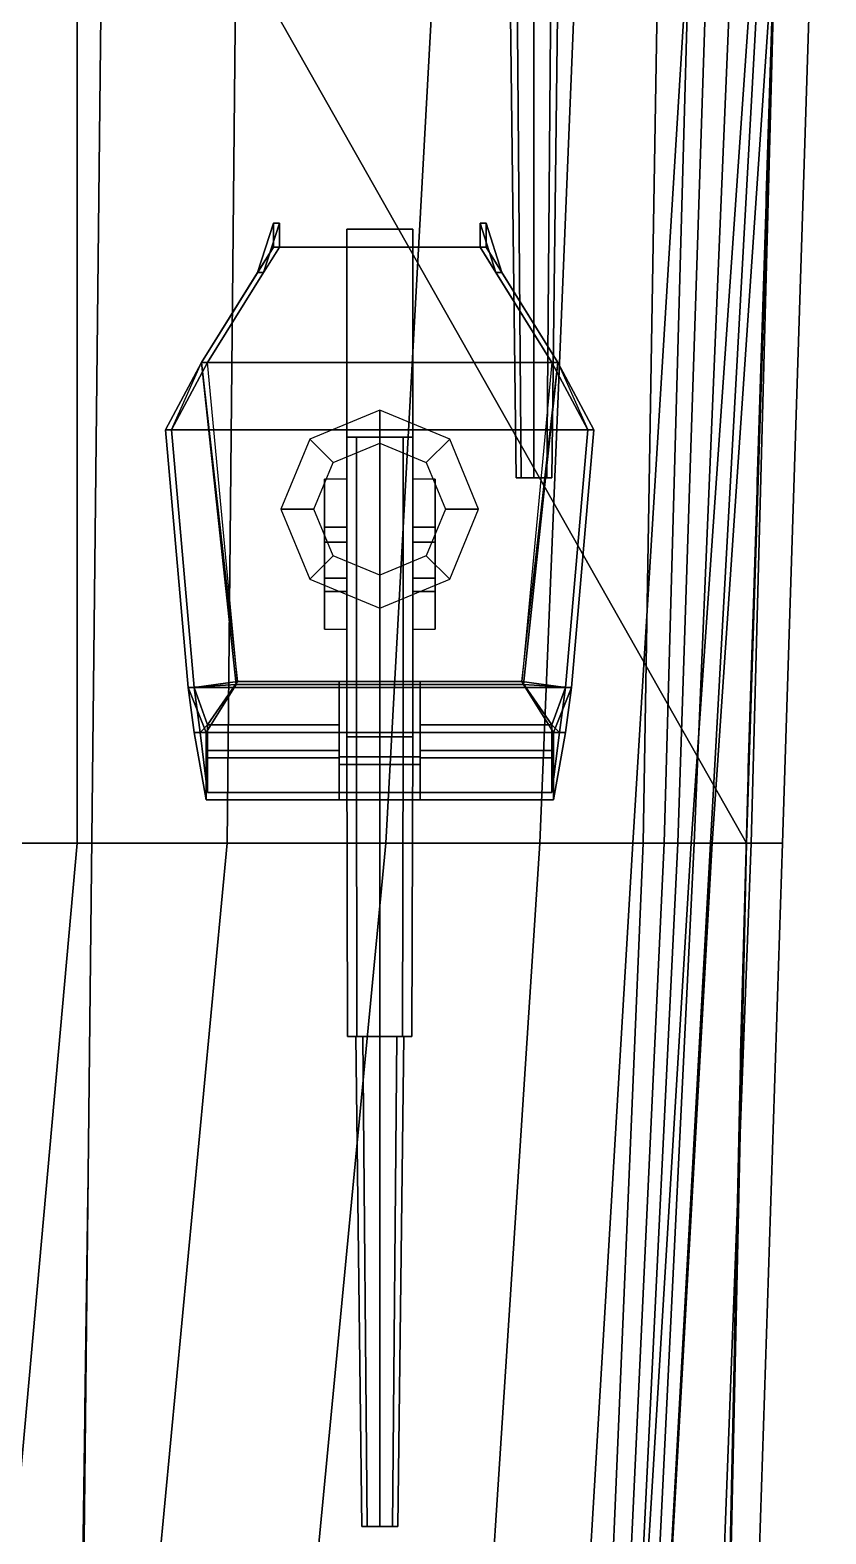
# Model space of a CAD drawing. Header units: millimetres. Extents: x -12 to 12, y -117 to 93.
# Drawn here: x 5.63 to 10.95, y -21.33 to -11.29 of the extents above; entities that cross this region are included whole.
import ezdxf

# ---------------------------------------------------------------- set-up
doc = ezdxf.new("R2010")
doc.units = ezdxf.units.MM
doc.header["$MEASUREMENT"] = 0
for name, color, linetype in [('barrel', 1, 'Continuous'), ('railings', 6, 'Continuous'), ('sleeve', 5, 'Continuous'), ('supersctucture', 3, 'Continuous'), ('turret', 2, 'Continuous')]:
    doc.layers.add(name, color=color, linetype=linetype)

msp = doc.modelspace()

# ---------------------------------------------------------------- linework, layer by layer
for points in [[(5.95, -16.72, -6.84), (5.39, -16.72, -7.02), (5.39, -7.65, -7.06), (5.95, -7.65, -6.98)], [(6.95, -16.72, -6.34), (5.95, -16.72, -6.84), (5.95, -7.65, -6.98), (7.04, -7.65, -6.73)], [(8.01, -16.72, -5.66), (6.95, -16.72, -6.34), (7.04, -7.65, -6.73), (8.51, -7.65, -6.11)], [(9.04, -16.72, -4.63), (8.01, -16.72, -5.66), (8.51, -7.65, -6.11), (9.41, -7.65, -5.3)], [(9.66, -16.72, -3.7), (9.04, -16.72, -4.63), (9.41, -7.65, -5.3), (10.22, -7.65, -4.25)], [(10.05, -16.72, -2.68), (9.66, -16.72, -3.7), (10.22, -7.65, -4.25), (10.68, -7.65, -3.06)], [(10.45, -16.72, 4.67), (9.73, -16.72, 1.37), (9.88, -7.65, 1.16), (10.69, -7.65, 4.67)], [(9.73, -16.72, 1.37), (9.73, -16.72, 1.13), (9.88, -7.65, 1.16)], [(9.73, -16.72, 1.13), (9.87, -16.72, 0.7), (10.12, -7.65, 0.7), (9.88, -7.65, 1.16)], [(9.87, -16.72, 0.7), (9.96, -16.72, 0.39), (10.26, -7.65, 0.39), (10.12, -7.65, 0.7)], [(9.96, -16.72, 0.39), (10.07, -16.72, -0.06), (10.45, -7.65, -0.06), (10.26, -7.65, 0.39)], [(10.19, -16.72, -1.9), (10.05, -16.72, -2.68), (10.68, -7.65, -3.06), (10.81, -7.65, -2.16)], [(10.07, -16.72, -0.06), (10.18, -16.72, -0.83), (10.68, -7.65, -0.83), (10.45, -7.65, -0.06)], [(10.18, -16.72, -0.83), (10.19, -16.72, -1.44), (10.81, -7.65, -1.69), (10.68, -7.65, -0.83)], [(10.19, -16.72, -1.44), (10.19, -16.72, -1.9), (10.81, -7.65, -2.16), (10.81, -7.65, -1.69)], [(10.42, -16.72, 6.13), (10.66, -16.72, 5.76), (10.95, -7.65, 5.84), (10.71, -7.65, 6.12)], [(10.66, -16.72, 5.36), (10.45, -16.72, 4.67), (10.69, -7.65, 4.67), (10.95, -7.65, 5.44)], [(10.66, -16.72, 5.76), (10.66, -16.72, 5.36), (10.95, -7.65, 5.44), (10.95, -7.65, 5.84)], [(5.12, -25.93, -6.51), (3.08, -25.93, -6.88), (5.39, -16.72, -7.02), (5.95, -16.72, -6.84)], [(6.08, -25.93, -6.11), (5.12, -25.93, -6.51), (5.95, -16.72, -6.84), (6.95, -16.72, -6.34)], [(7.13, -25.93, -5.56), (6.08, -25.93, -6.11), (6.95, -16.72, -6.34), (8.01, -16.72, -5.66)], [(8.44, -25.93, -4.42), (7.13, -25.93, -5.56), (8.01, -16.72, -5.66), (9.04, -16.72, -4.63)], [(9.11, -25.93, -3.36), (8.44, -25.93, -4.42), (9.04, -16.72, -4.63), (9.66, -16.72, -3.7)], [(9.49, -25.93, -2.42), (9.11, -25.93, -3.36), (9.66, -16.72, -3.7), (10.05, -16.72, -2.68)], [(10.1, -25.93, 4.67), (9.34, -25.93, 1.27), (9.73, -16.72, 1.37), (10.45, -16.72, 4.67)], [(9.34, -25.93, 1.27), (9.34, -25.93, 1.03), (9.73, -16.72, 1.13), (9.73, -16.72, 1.37)], [(9.34, -25.93, 1.03), (9.44, -25.93, 0.7), (9.87, -16.72, 0.7), (9.73, -16.72, 1.13)], [(9.44, -25.93, 0.7), (9.51, -25.93, 0.39), (9.96, -16.72, 0.39), (9.87, -16.72, 0.7)], [(9.67, -25.93, -1.25), (9.49, -25.93, -2.42), (10.05, -16.72, -2.68), (10.19, -16.72, -1.9)], [(9.51, -25.93, 0.39), (9.62, -25.93, -0.06), (10.07, -16.72, -0.06), (9.96, -16.72, 0.39)], [(9.62, -25.93, -0.06), (9.67, -25.93, -0.38), (10.18, -16.72, -0.83), (10.07, -16.72, -0.06)], [(9.67, -25.93, -0.38), (9.67, -25.93, -1.25), (10.19, -16.72, -1.44), (10.18, -16.72, -0.83)], [(9.67, -25.93, -1.25), (9.67, -25.93, -1.25), (10.19, -16.72, -1.9), (10.19, -16.72, -1.44)], [(10.36, -25.93, 5.57), (10.1, -25.93, 4.67), (10.45, -16.72, 4.67), (10.66, -16.72, 5.36)], [(10.22, -25.93, 6.17), (10.36, -25.93, 5.76), (10.66, -16.72, 5.76), (10.42, -16.72, 6.13)], [(10.36, -25.93, 5.76), (10.36, -25.93, 5.57), (10.66, -16.72, 5.36), (10.66, -16.72, 5.76)]]:
    msp.add_3dface(points)
at = {"layer": 'barrel'}
for points in [[(8.915, -14.28, 8.025), (8.88, -14.28, 8.11), (8.84, -11.01, 8.11), (8.887, -11.01, 7.997)], [(8.88, -14.28, 8.11), (8.915, -14.28, 8.195), (8.887, -11.01, 8.223), (8.84, -11.01, 8.11)], [(9, -14.28, 7.99), (8.915, -14.28, 8.025), (8.887, -11.01, 7.997), (9, -11.01, 7.95)], [(8.915, -14.28, 8.195), (9, -14.28, 8.23), (9, -11.01, 8.27), (8.887, -11.01, 8.223)], [(9.085, -14.28, 8.025), (9, -14.28, 7.99), (9, -11.01, 7.95), (9.113, -11.01, 7.997)], [(9, -14.28, 8.23), (9.085, -14.28, 8.195), (9.113, -11.01, 8.223), (9, -11.01, 8.27)], [(9.12, -14.28, 8.11), (9.085, -14.28, 8.025), (9.113, -11.01, 7.997), (9.16, -11.01, 8.11)], [(9.085, -14.28, 8.195), (9.12, -14.28, 8.11), (9.16, -11.01, 8.11), (9.113, -11.01, 8.223)], [(7.75, -12.62, 8.38), (7.75, -14.01, 8.38), (8.19, -14.01, 8.38), (8.19, -12.62, 8.38)], [(7.75, -12.62, 7.83), (7.75, -14.01, 7.83), (7.75, -14.01, 8.38), (7.75, -12.62, 8.38)], [(8.19, -12.62, 7.83), (8.19, -14.01, 7.83), (7.75, -14.01, 7.83), (7.75, -12.62, 7.83)], [(8.19, -12.62, 8.38), (8.19, -12.62, 7.83), (7.75, -12.62, 7.83), (7.75, -12.62, 8.38)], [(8.19, -14.01, 8.38), (8.19, -14.01, 7.83), (8.19, -12.62, 7.83), (8.19, -12.62, 8.38)], [(7.75, -14.01, 8.38), (7.75, -14.01, 7.83), (8.19, -14.01, 7.83), (8.19, -14.01, 8.38)], [(8.88, -14.28, 8.11), (9.085, -14.28, 8.195), (9, -14.28, 8.23), (8.915, -14.28, 8.195)], [(8.915, -14.28, 8.025), (9.12, -14.28, 8.11), (9.085, -14.28, 8.195), (8.88, -14.28, 8.11)], [(9, -14.28, 7.99), (9.085, -14.28, 8.025), (9.12, -14.28, 8.11), (8.915, -14.28, 8.025)], [(7.885, -21.28, 8.025), (7.85, -21.28, 8.11), (7.81, -18.01, 8.11), (7.857, -18.01, 7.997)], [(7.85, -21.28, 8.11), (7.885, -21.28, 8.195), (7.857, -18.01, 8.223), (7.81, -18.01, 8.11)], [(7.97, -21.28, 7.99), (7.885, -21.28, 8.025), (7.857, -18.01, 7.997), (7.97, -18.01, 7.95)], [(7.885, -21.28, 8.195), (7.97, -21.28, 8.23), (7.97, -18.01, 8.27), (7.857, -18.01, 8.223)], [(8.055, -21.28, 8.025), (7.97, -21.28, 7.99), (7.97, -18.01, 7.95), (8.083, -18.01, 7.997)], [(7.97, -21.28, 8.23), (8.055, -21.28, 8.195), (8.083, -18.01, 8.223), (7.97, -18.01, 8.27)], [(8.09, -21.28, 8.11), (8.055, -21.28, 8.025), (8.083, -18.01, 7.997), (8.13, -18.01, 8.11)], [(8.055, -21.28, 8.195), (8.09, -21.28, 8.11), (8.13, -18.01, 8.11), (8.083, -18.01, 8.223)], [(7.85, -21.28, 8.11), (8.055, -21.28, 8.195), (7.97, -21.28, 8.23), (7.885, -21.28, 8.195)], [(7.885, -21.28, 8.025), (8.09, -21.28, 8.11), (8.055, -21.28, 8.195), (7.85, -21.28, 8.11)], [(7.97, -21.28, 7.99), (8.055, -21.28, 8.025), (8.09, -21.28, 8.11), (7.885, -21.28, 8.025)]]:
    msp.add_3dface(points, dxfattribs=at)
at = {"layer": 'railings'}
for points in [[(10.61, -10.54, 6.73), (10.61, -10.54, 6.78), (10.55, -12.4, 6.78), (10.55, -12.4, 6.73)], [(10.55, -12.4, 6.73), (10.55, -12.4, 6.78), (10.61, -10.54, 6.78), (10.61, -10.54, 6.73)], [(10.55, -12.4, 7.25), (10.55, -12.4, 7.3), (10.61, -10.54, 7.3), (10.61, -10.54, 7.25)], [(10.61, -10.54, 7.25), (10.61, -10.54, 7.3), (10.55, -12.4, 7.3), (10.55, -12.4, 7.25)], [(10.55, -12.45, 6.12), (10.55, -12.4, 6.12), (10.55, -12.4, 7.3), (10.55, -12.45, 7.3)], [(10.55, -12.45, 7.3), (10.55, -12.4, 7.3), (10.55, -12.4, 6.12), (10.55, -12.45, 6.12)], [(10.49, -14.31, 6.73), (10.49, -14.31, 6.78), (10.55, -12.45, 6.78), (10.55, -12.45, 6.73)], [(10.55, -12.45, 6.73), (10.55, -12.45, 6.78), (10.49, -14.31, 6.78), (10.49, -14.31, 6.73)], [(10.55, -12.45, 7.25), (10.55, -12.45, 7.3), (10.49, -14.31, 7.3), (10.49, -14.31, 7.25)], [(10.49, -14.31, 7.25), (10.49, -14.31, 7.3), (10.55, -12.45, 7.3), (10.55, -12.45, 7.25)], [(10.49, -14.36, 6.12), (10.49, -14.31, 6.12), (10.49, -14.31, 7.3), (10.49, -14.36, 7.3)], [(10.49, -14.36, 7.3), (10.49, -14.31, 7.3), (10.49, -14.31, 6.12), (10.49, -14.36, 6.12)], [(10.43, -16.22, 6.74), (10.43, -16.22, 6.79), (10.49, -14.36, 6.78), (10.49, -14.36, 6.73)], [(10.49, -14.36, 6.73), (10.49, -14.36, 6.78), (10.43, -16.22, 6.79), (10.43, -16.22, 6.74)], [(10.49, -14.36, 7.25), (10.49, -14.36, 7.3), (10.43, -16.22, 7.31), (10.43, -16.22, 7.26)], [(10.43, -16.22, 7.26), (10.43, -16.22, 7.31), (10.49, -14.36, 7.3), (10.49, -14.36, 7.25)], [(10.43, -16.27, 7.31), (10.43, -16.22, 7.31), (10.43, -16.22, 6.13), (10.43, -16.27, 6.13)], [(10.43, -16.27, 6.13), (10.43, -16.22, 6.13), (10.43, -16.22, 7.31), (10.43, -16.27, 7.31)], [(10.43, -16.27, 6.74), (10.43, -16.27, 6.79), (10.38, -18.13, 6.79), (10.38, -18.13, 6.74)], [(10.38, -18.13, 6.74), (10.38, -18.13, 6.79), (10.43, -16.27, 6.79), (10.43, -16.27, 6.74)], [(10.38, -18.13, 7.26), (10.38, -18.13, 7.31), (10.43, -16.27, 7.31), (10.43, -16.27, 7.26)], [(10.43, -16.27, 7.26), (10.43, -16.27, 7.31), (10.38, -18.13, 7.31), (10.38, -18.13, 7.26)], [(10.38, -18.18, 7.31), (10.38, -18.13, 7.31), (10.38, -18.13, 6.13), (10.38, -18.18, 6.13)], [(10.38, -18.18, 6.13), (10.38, -18.13, 6.13), (10.38, -18.13, 7.31), (10.38, -18.18, 7.31)], [(10.38, -18.18, 6.74), (10.38, -18.18, 6.79), (10.34, -20.04, 6.8), (10.34, -20.04, 6.75)], [(10.34, -20.04, 6.75), (10.34, -20.04, 6.8), (10.38, -18.18, 6.79), (10.38, -18.18, 6.74)], [(10.34, -20.04, 7.27), (10.34, -20.04, 7.32), (10.38, -18.18, 7.31), (10.38, -18.18, 7.26)], [(10.38, -18.18, 7.26), (10.38, -18.18, 7.31), (10.34, -20.04, 7.32), (10.34, -20.04, 7.27)], [(6, -20.5, 9.27), (6, -20.5, 9.32), (6.02, -19.07, 9.32), (6.02, -19.07, 9.27)], [(6.02, -19.07, 9.27), (6.02, -19.07, 9.32), (6, -20.5, 9.32), (6, -20.5, 9.27)], [(6.02, -19.07, 9.79), (6.02, -19.07, 9.84), (6, -20.5, 9.84), (6, -20.5, 9.79)], [(6, -20.5, 9.79), (6, -20.5, 9.84), (6.02, -19.07, 9.84), (6.02, -19.07, 9.79)], [(6.02, -19.07, 9.84), (6.02, -19.02, 9.84), (6.02, -19.02, 8.75), (6.02, -19.07, 8.75)], [(6.02, -19.07, 8.75), (6.02, -19.02, 8.75), (6.02, -19.02, 9.84), (6.02, -19.07, 9.84)], [(10.34, -20.09, 7.32), (10.34, -20.04, 7.32), (10.34, -20.04, 6.14), (10.34, -20.09, 6.14)], [(10.34, -20.09, 6.14), (10.34, -20.04, 6.14), (10.34, -20.04, 7.32), (10.34, -20.09, 7.32)], [(10.34, -20.09, 6.75), (10.34, -20.09, 6.8), (10.3, -21.95, 6.81), (10.3, -21.95, 6.76)], [(10.3, -21.95, 6.76), (10.3, -21.95, 6.81), (10.34, -20.09, 6.8), (10.34, -20.09, 6.75)], [(10.3, -21.95, 7.28), (10.3, -21.95, 7.33), (10.34, -20.09, 7.32), (10.34, -20.09, 7.27)], [(10.34, -20.09, 7.27), (10.34, -20.09, 7.32), (10.3, -21.95, 7.33), (10.3, -21.95, 7.28)], [(6, -20.55, 9.27), (6, -20.55, 9.32), (5.98, -21.98, 9.32), (5.98, -21.98, 9.27)], [(5.98, -21.98, 9.27), (5.98, -21.98, 9.32), (6, -20.55, 9.32), (6, -20.55, 9.27)], [(5.98, -21.98, 9.79), (5.98, -21.98, 9.84), (6, -20.55, 9.84), (6, -20.55, 9.79)], [(6, -20.55, 9.79), (6, -20.55, 9.84), (5.98, -21.98, 9.84), (5.98, -21.98, 9.79)], [(6, -20.55, 8.75), (6, -20.5, 8.75), (6, -20.5, 9.84), (6, -20.55, 9.84)], [(6, -20.55, 9.84), (6, -20.5, 9.84), (6, -20.5, 8.75), (6, -20.55, 8.75)]]:
    msp.add_3dface(points, dxfattribs=at)
at = {"layer": 'sleeve'}
for points in [[(7.814, -14.01, 8.266), (7.75, -14.01, 8.11), (7.75, -16.01, 8.11), (7.814, -16.01, 8.266)], [(7.75, -14.01, 8.11), (7.814, -14.01, 7.954), (7.814, -16.01, 7.954), (7.75, -16.01, 8.11)], [(7.97, -14.01, 8.33), (7.814, -14.01, 8.266), (7.814, -16.01, 8.266), (7.97, -16.01, 8.33)], [(7.814, -14.01, 7.954), (7.97, -14.01, 7.89), (7.97, -16.01, 7.89), (7.814, -16.01, 7.954)], [(8.126, -14.01, 8.266), (7.97, -14.01, 8.33), (7.97, -16.01, 8.33), (8.126, -16.01, 8.266)], [(7.97, -14.01, 7.89), (8.126, -14.01, 7.954), (8.126, -16.01, 7.954), (7.97, -16.01, 7.89)], [(8.19, -14.01, 8.11), (8.126, -14.01, 8.266), (8.126, -16.01, 8.266), (8.19, -16.01, 8.11)], [(8.126, -14.01, 7.954), (8.19, -14.01, 8.11), (8.19, -16.01, 8.11), (8.126, -16.01, 7.954)], [(7.818, -18.01, 7.958), (7.755, -18.01, 8.11), (7.75, -16.01, 8.11), (7.814, -16.01, 7.954)], [(7.755, -18.01, 8.11), (7.818, -18.01, 8.262), (7.814, -16.01, 8.266), (7.75, -16.01, 8.11)], [(7.97, -18.01, 7.895), (7.818, -18.01, 7.958), (7.814, -16.01, 7.954), (7.97, -16.01, 7.89)], [(7.818, -18.01, 8.262), (7.97, -18.01, 8.325), (7.97, -16.01, 8.33), (7.814, -16.01, 8.266)], [(8.122, -18.01, 7.958), (7.97, -18.01, 7.895), (7.97, -16.01, 7.89), (8.126, -16.01, 7.954)], [(7.97, -18.01, 8.325), (8.122, -18.01, 8.262), (8.126, -16.01, 8.266), (7.97, -16.01, 8.33)], [(8.185, -18.01, 8.11), (8.122, -18.01, 7.958), (8.126, -16.01, 7.954), (8.19, -16.01, 8.11)], [(8.122, -18.01, 8.262), (8.185, -18.01, 8.11), (8.19, -16.01, 8.11), (8.126, -16.01, 8.266)], [(7.81, -18.01, 8.11), (7.857, -18.01, 8.223), (7.818, -18.01, 8.262), (7.755, -18.01, 8.11)], [(7.857, -18.01, 7.997), (7.81, -18.01, 8.11), (7.755, -18.01, 8.11), (7.818, -18.01, 7.958)], [(7.857, -18.01, 8.223), (7.97, -18.01, 8.27), (7.97, -18.01, 8.325), (7.818, -18.01, 8.262)], [(7.97, -18.01, 7.95), (7.857, -18.01, 7.997), (7.818, -18.01, 7.958), (7.97, -18.01, 7.895)], [(8.083, -18.01, 7.997), (7.97, -18.01, 7.95), (7.97, -18.01, 7.895), (8.122, -18.01, 7.958)], [(7.97, -18.01, 8.27), (8.083, -18.01, 8.223), (8.122, -18.01, 8.262), (7.97, -18.01, 8.325)], [(8.13, -18.01, 8.11), (8.083, -18.01, 7.997), (8.122, -18.01, 7.958), (8.185, -18.01, 8.11)], [(8.083, -18.01, 8.223), (8.13, -18.01, 8.11), (8.185, -18.01, 8.11), (8.122, -18.01, 8.262)]]:
    msp.add_3dface(points, dxfattribs=at)
at = {"layer": 'supersctucture'}
for points in [[(-1.247, -16.343, 20.92), (-1.221, -16.358, 20.95), (7.864, -1.238, 14.33), (7.839, -1.223, 14.3)], [(-1.221, -16.358, 20.89), (-1.247, -16.343, 20.92), (7.839, -1.223, 14.3), (7.864, -1.238, 14.27)], [(-1.247, -16.343, 21.58), (-1.221, -16.358, 21.61), (7.864, -1.238, 14.99), (7.839, -1.223, 14.96)], [(-1.221, -16.358, 21.55), (-1.247, -16.343, 21.58), (7.839, -1.223, 14.96), (7.864, -1.238, 14.93)], [(-1.221, -16.358, 20.95), (-1.195, -16.374, 20.92), (7.89, -1.253, 14.3), (7.864, -1.238, 14.33)], [(-1.195, -16.374, 20.92), (-1.221, -16.358, 20.89), (7.864, -1.238, 14.27), (7.89, -1.253, 14.3)], [(-1.221, -16.358, 21.61), (-1.195, -16.374, 21.58), (7.89, -1.253, 14.96), (7.864, -1.238, 14.99)], [(-1.195, -16.374, 21.58), (-1.221, -16.358, 21.55), (7.864, -1.238, 14.93), (7.89, -1.253, 14.96)], [(6.918, -1.591, 9.41), (7.055, -1.673, 9.41), (-1.262, -16.369, 20.83), (-1.399, -16.286, 20.83)], [(-1.262, -16.369, 21.63), (7.055, -1.673, 10.23), (6.918, -1.591, 10.23), (-1.399, -16.286, 21.63)], [(-1.399, -16.286, 21.63), (6.918, -1.591, 10.23), (6.918, -1.591, 9.41), (-1.399, -16.286, 20.83)], [(-1.262, -16.369, 20.83), (7.055, -1.673, 9.41), (7.055, -1.673, 10.23), (-1.262, -16.369, 21.63)], [(-1.211, -16.4, 20.83), (7.86, -2.157, 9.41), (7.998, -2.24, 9.41), (-1.073, -16.482, 20.83)], [(7.998, -2.24, 10.23), (7.86, -2.157, 10.23), (-1.211, -16.4, 21.63), (-1.073, -16.482, 21.63)], [(-1.211, -16.4, 21.63), (7.86, -2.157, 10.23), (7.86, -2.157, 9.41), (-1.211, -16.4, 20.83)], [(-1.073, -16.482, 20.83), (7.998, -2.24, 9.41), (7.998, -2.24, 10.23), (-1.073, -16.482, 21.63)], [(6.13, -9.15, 6.09), (10.42, -16.72, 6.13), (10.71, -7.65, 6.12), (6.13, -9.15, 6.09)], [(-6.13, -9.15, 8.75), (-5.87, -32.98, 8.75), (5.87, -32.98, 8.75), (6.13, -9.15, 8.75)], [(5.87, -32.98, 8.75), (5.87, -32.98, 6.18), (6.13, -9.15, 6.09), (6.13, -9.15, 8.75)], [(5.87, -32.98, 6.18), (10.22, -25.93, 6.17), (10.42, -16.72, 6.13), (6.13, -9.15, 6.09)]]:
    msp.add_3dface(points, dxfattribs=at)
at = {"layer": 'turret'}
for points in [[(7.194, -12.91, 8.53), (7.154, -12.91, 8.53), (7.26, -12.58, 8.7), (7.3, -12.58, 8.7)], [(7.26, -12.58, 8.7), (7.154, -12.91, 8.53), (7.154, -12.91, 9.047), (7.26, -12.74, 9.06)], [(7.3, -12.74, 9.06), (7.194, -12.91, 9.047), (7.194, -12.91, 8.53), (7.3, -12.58, 8.7)], [(7.3, -12.58, 8.7), (7.26, -12.58, 8.7), (7.26, -12.74, 9.06), (7.3, -12.74, 9.06)], [(8.68, -12.58, 8.7), (8.64, -12.58, 8.7), (8.64, -12.74, 9.06), (8.68, -12.74, 9.06)], [(8.786, -12.91, 8.53), (8.746, -12.91, 8.53), (8.64, -12.58, 8.7), (8.68, -12.58, 8.7)], [(8.64, -12.58, 8.7), (8.746, -12.91, 8.53), (8.746, -12.91, 9.047), (8.64, -12.74, 9.06)], [(8.68, -12.74, 9.06), (8.786, -12.91, 9.047), (8.786, -12.91, 8.53), (8.68, -12.58, 8.7)], [(7.26, -12.74, 9.1), (6.78, -13.51, 9.04), (9.16, -13.51, 9.04), (8.68, -12.74, 9.1)], [(6.78, -13.51, 9), (6.78, -13.51, 9.04), (7.26, -12.74, 9.1), (7.26, -12.74, 9.06)], [(8.68, -12.74, 6.31), (9.16, -13.51, 6.31), (6.78, -13.51, 6.31), (7.26, -12.74, 6.31)], [(7.26, -12.74, 6.36), (6.78, -13.51, 6.36), (9.16, -13.51, 6.36), (8.68, -12.74, 6.36)], [(7.26, -12.74, 6.31), (6.78, -13.51, 6.31), (6.78, -13.51, 6.36), (7.26, -12.74, 6.36)], [(8.64, -12.74, 9.06), (9.12, -13.51, 9), (6.82, -13.51, 9), (7.3, -12.74, 9.06)], [(7.26, -12.74, 9.06), (7.26, -12.74, 9.1), (8.68, -12.74, 9.1), (8.68, -12.74, 9.06)], [(8.68, -12.74, 6.36), (8.68, -12.74, 6.31), (7.26, -12.74, 6.31), (7.26, -12.74, 6.36)], [(8.68, -12.74, 9.06), (8.68, -12.74, 9.1), (9.16, -13.51, 9.04), (9.16, -13.51, 9)], [(9.16, -13.51, 6.36), (9.16, -13.51, 6.31), (8.68, -12.74, 6.31), (8.68, -12.74, 6.36)], [(7.154, -12.91, 6.36), (6.78, -13.51, 6.36), (6.78, -13.51, 9), (7.154, -12.91, 9.047)], [(7.194, -12.91, 9.047), (6.82, -13.51, 9), (6.82, -13.51, 6.36), (7.194, -12.91, 6.36)], [(7.194, -12.91, 6.36), (7.154, -12.91, 6.36), (7.154, -12.91, 8.53), (7.194, -12.91, 8.53)], [(8.786, -12.91, 6.36), (8.746, -12.91, 6.36), (8.746, -12.91, 8.53), (8.786, -12.91, 8.53)], [(8.746, -12.91, 6.36), (9.12, -13.51, 6.36), (9.12, -13.51, 9), (8.746, -12.91, 9.047)], [(8.786, -12.91, 9.047), (9.16, -13.51, 9), (9.16, -13.51, 6.36), (8.786, -12.91, 6.36)], [(6.54, -13.96, 8.71), (6.69, -15.68, 8.62), (7.01, -15.66, 8.93), (6.78, -13.51, 9.04)], [(6.54, -13.96, 8.71), (6.54, -13.96, 8.71), (6.78, -13.51, 9.04), (6.78, -13.51, 9)], [(6.54, -13.96, 6.31), (6.78, -13.51, 6.31), (9.16, -13.51, 6.31), (9.4, -13.96, 6.31)], [(9.4, -13.96, 6.36), (9.16, -13.51, 6.36), (6.78, -13.51, 6.36), (6.54, -13.96, 6.36)], [(6.78, -13.51, 6.36), (6.78, -13.51, 6.31), (6.54, -13.96, 6.31), (6.54, -13.96, 6.36)], [(6.78, -13.51, 6.36), (6.54, -13.96, 6.36), (6.54, -13.96, 8.71), (6.78, -13.51, 9)], [(6.78, -13.51, 9), (7.02, -15.64, 8.88), (6.73, -15.68, 8.62), (6.58, -13.96, 8.71)], [(6.82, -13.51, 9), (6.58, -13.96, 8.71), (6.58, -13.96, 6.36), (6.82, -13.51, 6.36)], [(8.93, -15.66, 8.93), (9.16, -13.51, 9.04), (6.78, -13.51, 9.04), (7.01, -15.66, 8.93)], [(7.02, -15.64, 8.88), (6.82, -13.51, 9), (9.12, -13.51, 9), (8.92, -15.64, 8.88)], [(9.36, -13.96, 8.71), (9.21, -15.68, 8.62), (8.92, -15.64, 8.88), (9.16, -13.51, 9)], [(9.16, -13.51, 9.04), (8.93, -15.66, 8.93), (9.25, -15.68, 8.62), (9.4, -13.96, 8.71)], [(9.12, -13.51, 6.36), (9.36, -13.96, 6.36), (9.36, -13.96, 8.71), (9.12, -13.51, 9)], [(9.16, -13.51, 9), (9.16, -13.51, 9.04), (9.4, -13.96, 8.71)], [(9.4, -13.96, 6.31), (9.16, -13.51, 6.31), (9.16, -13.51, 6.36), (9.4, -13.96, 6.36)], [(9.16, -13.51, 9), (9.4, -13.96, 8.71), (9.4, -13.96, 6.36), (9.16, -13.51, 6.36)], [(7.659, -14.179, 6.31), (7.97, -14.05, 6.31), (7.97, -13.83, 6.11), (7.503, -14.023, 6.11)], [(7.97, -14.05, 6.31), (8.281, -14.179, 6.31), (8.437, -14.023, 6.11), (7.97, -13.83, 6.11)], [(9.4, -13.96, 6.31), (9.25, -15.68, 6.31), (6.69, -15.68, 6.31), (6.54, -13.96, 6.31)], [(6.54, -13.96, 6.31), (6.69, -15.68, 6.31), (6.69, -15.68, 8.62), (6.54, -13.96, 8.71)], [(6.58, -13.96, 6.36), (6.73, -15.68, 6.36), (9.21, -15.68, 6.36), (9.36, -13.96, 6.36)], [(6.58, -13.96, 8.71), (6.73, -15.68, 8.62), (6.73, -15.68, 6.36), (6.58, -13.96, 6.36)], [(7.53, -14.49, 6.31), (7.659, -14.179, 6.31), (7.503, -14.023, 6.11), (7.31, -14.49, 6.11)], [(8.281, -14.179, 6.31), (8.41, -14.49, 6.31), (8.63, -14.49, 6.11), (8.437, -14.023, 6.11)], [(9.36, -13.96, 6.36), (9.21, -15.68, 6.36), (9.21, -15.68, 8.62), (9.36, -13.96, 8.71)], [(9.4, -13.96, 8.71), (9.25, -15.68, 8.62), (9.25, -15.68, 6.31), (9.4, -13.96, 6.31)], [(7.75, -14.61, 8.11), (7.75, -14.29, 6.36), (7.6, -14.29, 6.36), (7.6, -14.61, 8.11)], [(7.6, -14.29, 6.36), (7.6, -15.29, 6.36), (7.6, -15.04, 8.11), (7.6, -14.61, 8.11)], [(7.75, -15.04, 8.11), (7.75, -15.29, 6.36), (7.75, -14.29, 6.36), (7.75, -14.61, 8.11)], [(8.19, -14.29, 6.36), (8.19, -15.29, 6.36), (8.19, -15.04, 8.11), (8.19, -14.61, 8.11)], [(8.34, -14.61, 8.11), (8.34, -14.29, 6.36), (8.19, -14.29, 6.36), (8.19, -14.61, 8.11)], [(8.34, -15.04, 8.11), (8.34, -15.29, 6.36), (8.34, -14.29, 6.36), (8.34, -14.61, 8.11)], [(7.659, -14.801, 6.31), (7.53, -14.49, 6.31), (7.31, -14.49, 6.11), (7.503, -14.957, 6.11)], [(8.41, -14.49, 6.31), (8.281, -14.801, 6.31), (8.437, -14.957, 6.11), (8.63, -14.49, 6.11)], [(7.6, -14.61, 8.11), (7.6, -14.71, 8.33), (7.75, -14.71, 8.33), (7.75, -14.61, 8.11)], [(7.6, -14.95, 8.33), (7.6, -14.71, 8.33), (7.6, -14.61, 8.11), (7.6, -15.04, 8.11)], [(7.75, -14.61, 8.11), (7.75, -14.71, 8.33), (7.75, -14.95, 8.33), (7.75, -15.04, 8.11)], [(8.19, -14.61, 8.11), (8.19, -14.71, 8.33), (8.34, -14.71, 8.33), (8.34, -14.61, 8.11)], [(8.19, -14.95, 8.33), (8.19, -14.71, 8.33), (8.19, -14.61, 8.11), (8.19, -15.04, 8.11)], [(8.34, -14.61, 8.11), (8.34, -14.71, 8.33), (8.34, -14.95, 8.33), (8.34, -15.04, 8.11)], [(7.75, -14.95, 8.33), (7.75, -14.71, 8.33), (7.6, -14.71, 8.33), (7.6, -14.95, 8.33)], [(8.34, -14.95, 8.33), (8.34, -14.71, 8.33), (8.19, -14.71, 8.33), (8.19, -14.95, 8.33)], [(7.97, -14.93, 6.31), (7.659, -14.801, 6.31), (7.503, -14.957, 6.11), (7.97, -15.15, 6.11)], [(8.281, -14.801, 6.31), (7.97, -14.93, 6.31), (7.97, -15.15, 6.11), (8.437, -14.957, 6.11)], [(7.75, -15.04, 8.11), (7.75, -14.95, 8.33), (7.6, -14.95, 8.33), (7.6, -15.04, 8.11)], [(8.34, -15.04, 8.11), (8.34, -14.95, 8.33), (8.19, -14.95, 8.33), (8.19, -15.04, 8.11)], [(7.6, -15.04, 8.11), (7.6, -15.29, 6.36), (7.75, -15.29, 6.36), (7.75, -15.04, 8.11)], [(8.19, -15.04, 8.11), (8.19, -15.29, 6.36), (8.34, -15.29, 6.36), (8.34, -15.04, 8.11)], [(7.02, -15.64, 8.88), (7.02, -15.64, 8.88), (6.82, -15.93, 8.33), (6.73, -15.68, 8.62)], [(6.82, -15.93, 8.33), (7.02, -15.64, 8.88), (7.7, -15.64, 8.88), (7.7, -15.93, 8.33)], [(7.7, -15.98, 8.33), (7.7, -15.93, 8.33), (7.7, -15.64, 8.88), (7.7, -15.66, 8.93)], [(7.7, -15.66, 8.93), (7.7, -15.64, 8.88), (8.24, -15.64, 8.88), (8.24, -15.66, 8.93)], [(8.24, -15.93, 8.33), (8.24, -15.64, 8.88), (8.92, -15.64, 8.88), (9.12, -15.93, 8.33)], [(8.24, -15.66, 8.93), (8.24, -15.64, 8.88), (8.24, -15.93, 8.33), (8.24, -15.98, 8.33)], [(9.21, -15.68, 8.62), (9.12, -15.93, 8.33), (8.92, -15.64, 8.88)], [(6.69, -15.68, 8.62), (6.81, -15.98, 8.33), (6.81, -15.98, 8.33), (7.01, -15.66, 8.93)], [(6.73, -15.98, 6.31), (6.69, -15.68, 6.31), (9.25, -15.68, 6.31), (9.21, -15.98, 6.31)], [(6.69, -15.68, 6.36), (6.69, -15.68, 6.31), (6.73, -15.98, 6.31), (6.73, -15.98, 6.36)], [(6.69, -15.68, 6.36), (6.73, -15.98, 6.36), (6.81, -15.98, 8.33), (6.69, -15.68, 8.62)], [(9.17, -15.98, 6.36), (9.21, -15.68, 6.36), (6.73, -15.68, 6.36), (6.77, -15.98, 6.36)], [(6.73, -15.68, 8.62), (6.82, -15.93, 8.33), (6.77, -15.98, 6.36), (6.73, -15.68, 6.36)], [(7.7, -15.98, 8.33), (7.7, -15.66, 8.93), (7.01, -15.66, 8.93), (6.81, -15.98, 8.33)], [(9.13, -15.98, 8.33), (8.93, -15.66, 8.93), (8.24, -15.66, 8.93), (8.24, -15.98, 8.33)], [(8.93, -15.66, 8.93), (9.13, -15.98, 8.33), (9.13, -15.98, 8.33), (9.25, -15.68, 8.62)], [(9.21, -15.68, 6.36), (9.17, -15.98, 6.36), (9.12, -15.93, 8.33), (9.21, -15.68, 8.62)], [(9.25, -15.68, 8.62), (9.13, -15.98, 8.33), (9.21, -15.98, 6.36), (9.25, -15.68, 6.36)], [(9.21, -15.98, 6.31), (9.25, -15.68, 6.31), (9.25, -15.68, 6.36), (9.21, -15.98, 6.36)], [(6.82, -15.93, 8.33), (6.82, -16.1, 7.9), (6.82, -16.38, 6.36), (6.77, -15.98, 6.36)], [(6.82, -16.1, 7.9), (6.82, -15.93, 8.33), (7.7, -15.93, 8.33), (7.7, -16.1, 7.9)], [(7.7, -16.15, 7.9), (7.7, -16.1, 7.9), (7.7, -15.93, 8.33), (7.7, -15.98, 8.33)], [(8.24, -16.1, 7.9), (8.24, -15.93, 8.33), (9.12, -15.93, 8.33), (9.12, -16.1, 7.9)], [(8.24, -15.98, 8.33), (8.24, -15.93, 8.33), (8.24, -16.1, 7.9), (8.24, -16.15, 7.9)], [(9.17, -15.98, 6.36), (9.12, -16.38, 6.36), (9.12, -16.1, 7.9), (9.12, -15.93, 8.33)], [(6.73, -15.98, 6.31), (6.81, -16.43, 6.31), (6.81, -16.43, 6.36), (6.73, -15.98, 6.36)], [(9.21, -15.98, 6.31), (9.13, -16.43, 6.31), (6.81, -16.43, 6.31), (6.73, -15.98, 6.31)], [(6.73, -15.98, 6.36), (6.81, -16.43, 6.36), (6.81, -16.15, 7.9), (6.81, -15.98, 8.33)], [(6.77, -15.98, 6.36), (6.82, -16.38, 6.36), (9.12, -16.38, 6.36), (9.17, -15.98, 6.36)], [(7.7, -16.15, 7.9), (7.7, -15.98, 8.33), (6.81, -15.98, 8.33), (6.81, -16.15, 7.9)], [(9.13, -16.15, 7.9), (9.13, -15.98, 8.33), (8.24, -15.98, 8.33), (8.24, -16.15, 7.9)], [(9.13, -16.43, 6.36), (9.13, -16.43, 6.31), (9.21, -15.98, 6.31), (9.21, -15.98, 6.36)], [(9.13, -15.98, 8.33), (9.13, -16.15, 7.9), (9.13, -16.43, 6.36), (9.21, -15.98, 6.36)], [(7.7, -16.43, 6.36), (7.7, -16.15, 7.9), (6.81, -16.15, 7.9), (6.81, -16.43, 6.36)], [(6.82, -16.38, 6.36), (6.82, -16.1, 7.9), (7.7, -16.1, 7.9), (7.7, -16.38, 6.36)], [(7.7, -16.194, 7.66), (7.7, -16.144, 7.66), (7.7, -16.1, 7.9), (7.7, -16.15, 7.9)], [(8.24, -16.194, 7.66), (8.24, -16.144, 7.66), (7.7, -16.144, 7.66), (7.7, -16.194, 7.66)], [(7.7, -16.38, 6.36), (7.7, -16.144, 7.66), (8.24, -16.144, 7.66), (8.24, -16.38, 6.36)], [(8.24, -16.15, 7.9), (8.24, -16.1, 7.9), (8.24, -16.144, 7.66), (8.24, -16.194, 7.66)], [(8.24, -16.38, 6.36), (8.24, -16.1, 7.9), (9.12, -16.1, 7.9), (9.12, -16.38, 6.36)], [(9.13, -16.43, 6.36), (9.13, -16.15, 7.9), (8.24, -16.15, 7.9), (8.24, -16.43, 6.36)], [(8.24, -16.43, 6.36), (8.24, -16.194, 7.66), (7.7, -16.194, 7.66), (7.7, -16.43, 6.36)], [(6.81, -16.43, 6.36), (6.81, -16.43, 6.31), (9.13, -16.43, 6.31), (9.13, -16.43, 6.36)]]:
    msp.add_3dface(points, dxfattribs=at)

doc.saveas('drawing.dxf')
